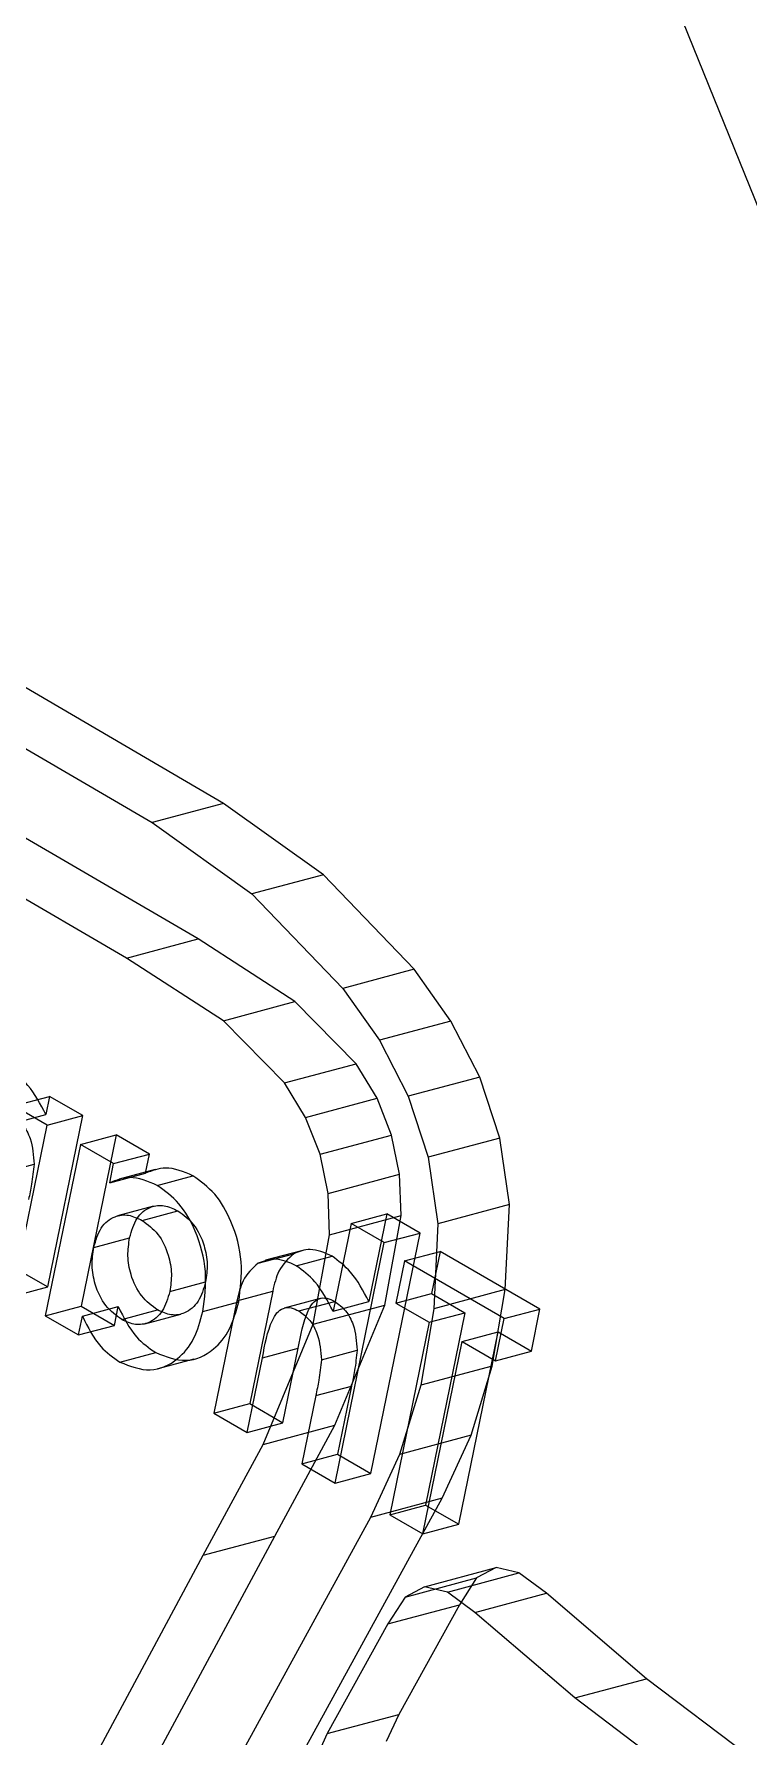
# Model space of a CAD drawing. Header units: inches. Extents: x 0 to 16.3, y 0 to 11.5.
# Drawn here: x 12.775 to 13.116, y 5.904 to 6.715 of the extents above; entities that cross this region are included whole.
import ezdxf

# ---------------------------------------------------------------- set-up
doc = ezdxf.new("R2010")
doc.units = ezdxf.units.IN
doc.header["$MEASUREMENT"] = 0

msp = doc.modelspace()

# ---------------------------------------------------------------- linework, layer by layer
at = {"color": 7, "linetype": 'Continuous', "lineweight": 25}
for p, q in [((13.08183, 6.72769), (13.12361, 6.62448)), ((12.85309, 6.28403), (12.44103, 6.52399)), ((12.81894, 6.27488), (12.40688, 6.51484)), ((12.86519, 6.34864), (12.65688, 6.47027)), ((12.62273, 6.46112), (12.83104, 6.3395)), ((12.86519, 6.34864), (12.83104, 6.3395)), ((12.91287, 6.31461), (12.86519, 6.34864)), ((12.83104, 6.3395), (12.87872, 6.30547)), ((12.91287, 6.31461), (12.87872, 6.30547)), ((12.95618, 6.26957), (12.91287, 6.31461)), ((12.87872, 6.30547), (12.92203, 6.26042)), ((12.81894, 6.27488), (12.85309, 6.28403)), ((12.89924, 6.25418), (12.85309, 6.28403)), ((12.86509, 6.24504), (12.81894, 6.27488)), ((12.95618, 6.26957), (12.92203, 6.26042)), ((12.97369, 6.24487), (12.95618, 6.26957)), ((12.92203, 6.26042), (12.93954, 6.23572)), ((12.86509, 6.24504), (12.89924, 6.25418)), ((12.92844, 6.22454), (12.89924, 6.25418)), ((12.89429, 6.21539), (12.86509, 6.24504)), ((12.97369, 6.24487), (12.93954, 6.23572)), ((12.98745, 6.21816), (12.97369, 6.24487)), ((12.93954, 6.23572), (12.9533, 6.20902)), ((12.89429, 6.21539), (12.92844, 6.22454)), ((12.93844, 6.20808), (12.92844, 6.22454)), ((12.90428, 6.19893), (12.89429, 6.21539)), ((12.98745, 6.21816), (12.9533, 6.20902)), ((12.99695, 6.18912), (12.98745, 6.21816)), ((12.76513, 6.20439), (12.7822, 6.20897)), ((12.78099, 6.19523), (12.76513, 6.20439)), ((12.7822, 6.20897), (12.78044, 6.20032)), ((12.79807, 6.19981), (12.7822, 6.20897)), ((12.90428, 6.19893), (12.93844, 6.20808)), ((12.94535, 6.19052), (12.93844, 6.20808)), ((12.9533, 6.20902), (12.9628, 6.17998)), ((12.76336, 6.19575), (12.78044, 6.20032)), ((12.76428, 6.11354), (12.78099, 6.19523)), ((12.78099, 6.19523), (12.79807, 6.19981)), ((12.78135, 6.11811), (12.79807, 6.19981)), ((12.9112, 6.18137), (12.90428, 6.19893)), ((12.79686, 6.18608), (12.81393, 6.19065)), ((12.81393, 6.19065), (12.79722, 6.10895)), ((12.8298, 6.18149), (12.81393, 6.19065)), ((12.9112, 6.18137), (12.94535, 6.19052)), ((12.94918, 6.17188), (12.94535, 6.19052)), ((12.99695, 6.18912), (12.9628, 6.17998)), ((13.00163, 6.15741), (12.99695, 6.18912)), ((12.79686, 6.18608), (12.78014, 6.10438)), ((12.81272, 6.17692), (12.79686, 6.18608)), ((12.81272, 6.17692), (12.8298, 6.18149)), ((12.82791, 6.17229), (12.8298, 6.18149)), ((12.91503, 6.16273), (12.9112, 6.18137)), ((12.9628, 6.17998), (12.96748, 6.14826)), ((12.75769, 6.17208), (12.77476, 6.17665)), ((12.81084, 6.16771), (12.81272, 6.17692)), ((12.81084, 6.16771), (12.82791, 6.17229)), ((12.83247, 6.17409), (12.81539, 6.16951)), ((12.8335, 6.16653), (12.85058, 6.1711)), ((12.91503, 6.16273), (12.94918, 6.17188)), ((12.94993, 6.15216), (12.94918, 6.17188)), ((12.91578, 6.14301), (12.91503, 6.16273)), ((12.8317, 6.15655), (12.81463, 6.15198)), ((13.00163, 6.15741), (12.96748, 6.14826)), ((12.99959, 6.11687), (13.00163, 6.15741)), ((12.82636, 6.14981), (12.84344, 6.15439)), ((12.91578, 6.14301), (12.94993, 6.15216)), ((12.92599, 6.14839), (12.91743, 6.10658)), ((12.92599, 6.14839), (12.94306, 6.15297)), ((12.94185, 6.13923), (12.92599, 6.14839)), ((12.94306, 6.15297), (12.93451, 6.11115)), ((12.94216, 6.10947), (12.94993, 6.15216)), ((12.95893, 6.14381), (12.94306, 6.15297)), ((12.96748, 6.14826), (12.96544, 6.10772)), ((12.80328, 6.13695), (12.82035, 6.14152)), ((12.90801, 6.10032), (12.91578, 6.14301)), ((12.91839, 6.02457), (12.94185, 6.13923)), ((12.93546, 6.02914), (12.95893, 6.14381)), ((12.94185, 6.13923), (12.95893, 6.14381)), ((12.88165, 6.12939), (12.89873, 6.13396)), ((12.90231, 6.1354), (12.88524, 6.13082)), ((12.89986, 6.12822), (12.91694, 6.13279)), ((12.95146, 6.13048), (12.94736, 6.11041)), ((12.95146, 6.13048), (12.96854, 6.13505)), ((12.99906, 6.103), (12.95146, 6.13048)), ((12.96854, 6.13505), (12.96443, 6.11499)), ((13.01613, 6.10758), (12.96854, 6.13505)), ((12.76549, 6.12727), (12.78135, 6.11811)), ((12.76428, 6.11354), (12.78135, 6.11811)), ((12.83952, 6.11595), (12.8566, 6.12052)), ((12.87156, 6.1115), (12.88863, 6.11608)), ((12.88863, 6.11608), (12.87767, 6.06251)), ((12.94736, 6.11041), (12.96443, 6.11499)), ((12.96443, 6.11499), (12.9803, 6.10583)), ((12.99959, 6.11687), (12.96544, 6.10772)), ((12.99339, 6.08036), (12.99959, 6.11687)), ((12.78014, 6.10438), (12.79722, 6.10895)), ((12.79722, 6.10895), (12.81308, 6.09979)), ((12.79783, 6.10413), (12.8149, 6.10871)), ((12.81308, 6.09979), (12.8149, 6.10871)), ((12.81661, 6.10256), (12.83369, 6.10713)), ((12.85533, 6.10647), (12.8724, 6.11105)), ((12.87156, 6.1115), (12.8606, 6.05793)), ((12.91125, 6.1126), (12.89417, 6.10802)), ((12.90115, 6.10664), (12.91823, 6.11121)), ((12.90801, 6.10032), (12.94216, 6.10947)), ((12.91743, 6.10658), (12.93451, 6.11115)), ((12.91821, 6.05219), (12.94216, 6.10947)), ((12.94736, 6.11041), (12.96322, 6.10125)), ((12.96544, 6.10772), (12.95924, 6.07121)), ((12.9803, 6.10583), (12.96153, 6.0141)), ((12.96322, 6.10125), (12.9803, 6.10583)), ((12.99906, 6.103), (13.01613, 6.10758)), ((13.01203, 6.08751), (13.01613, 6.10758)), ((12.78014, 6.10438), (12.79601, 6.09522)), ((12.79601, 6.09522), (12.79783, 6.10413)), ((12.79601, 6.09522), (12.81308, 6.09979)), ((12.82769, 6.10056), (12.84477, 6.10514)), ((12.88406, 6.04304), (12.90801, 6.10032)), ((12.96322, 6.10125), (12.94445, 6.00952)), ((12.99495, 6.08294), (12.99906, 6.103)), ((12.96032, 6.00037), (12.97909, 6.0921)), ((12.97739, 6.00494), (12.99616, 6.09667)), ((12.97909, 6.0921), (12.99616, 6.09667)), ((12.97909, 6.0921), (12.99495, 6.08294)), ((12.99616, 6.09667), (13.01203, 6.08751)), ((12.81572, 6.08224), (12.8328, 6.08681)), ((12.83402, 6.0792), (12.8511, 6.08378)), ((12.87646, 6.04877), (12.88373, 6.08429)), ((12.88373, 6.08429), (12.9008, 6.08887)), ((12.89354, 6.05335), (12.9008, 6.08887)), ((12.91185, 6.08338), (12.92893, 6.08796)), ((12.99495, 6.08294), (13.01203, 6.08751)), ((12.99339, 6.08036), (12.95924, 6.07121)), ((12.98327, 6.04737), (12.99339, 6.08036)), ((12.90918, 6.06627), (12.90252, 6.03373)), ((12.90918, 6.06627), (12.92626, 6.07084)), ((12.92626, 6.07084), (12.9196, 6.0383)), ((12.95924, 6.07121), (12.94912, 6.03822)), ((12.8606, 6.05793), (12.87767, 6.06251)), ((12.8606, 6.05793), (12.87646, 6.04877)), ((12.87767, 6.06251), (12.89354, 6.05335)), ((12.87646, 6.04877), (12.89354, 6.05335)), ((12.88406, 6.04304), (12.91821, 6.05219)), ((12.88963, 5.99933), (12.91821, 6.05219)), ((12.85548, 5.99019), (12.88406, 6.04304)), ((12.98327, 6.04737), (12.94912, 6.03822)), ((12.96947, 6.01736), (12.98327, 6.04737)), ((12.90252, 6.03373), (12.9196, 6.0383)), ((12.90252, 6.03373), (12.91839, 6.02457)), ((12.9196, 6.0383), (12.93546, 6.02914)), ((12.94912, 6.03822), (12.93532, 6.00822)), ((12.91839, 6.02457), (12.93546, 6.02914)), ((12.76382, 5.64229), (12.96947, 6.01736)), ((12.96947, 6.01736), (12.93532, 6.00822)), ((12.94445, 6.00952), (12.96153, 6.0141)), ((12.94445, 6.00952), (12.96032, 6.00037)), ((12.96153, 6.0141), (12.97739, 6.00494)), ((12.93532, 6.00822), (12.72967, 5.63314)), ((12.96032, 6.00037), (12.97739, 6.00494)), ((12.72784, 5.69877), (12.88963, 5.99933)), ((12.85548, 5.99019), (12.88963, 5.99933)), ((12.69369, 5.68962), (12.85548, 5.99019)), ((12.96106, 5.97514), (12.99521, 5.98428)), ((12.99521, 5.98428), (12.98592, 5.97937)), ((13.00614, 5.98173), (12.99521, 5.98428)), ((12.95177, 5.97022), (12.98592, 5.97937)), ((12.97199, 5.97258), (13.00614, 5.98173)), ((12.98592, 5.97937), (12.97775, 5.96659)), ((13.01922, 5.97209), (13.00614, 5.98173)), ((12.95177, 5.97022), (12.94359, 5.95745)), ((12.96106, 5.97514), (12.95177, 5.97022)), ((12.97199, 5.97258), (12.96106, 5.97514)), ((12.98507, 5.96295), (12.97199, 5.97258)), ((12.98507, 5.96295), (13.01922, 5.97209)), ((13.0669, 5.93133), (13.01922, 5.97209)), ((12.94359, 5.95745), (12.97775, 5.96659)), ((12.97775, 5.96659), (12.94875, 5.91427)), ((13.03275, 5.92218), (12.98507, 5.96295)), ((12.94359, 5.95745), (12.9146, 5.90512)), ((13.03275, 5.92218), (13.0669, 5.93133)), ((13.11576, 5.89435), (13.0669, 5.93133)), ((13.0816, 5.8852), (13.03275, 5.92218)), ((12.9146, 5.90512), (12.94875, 5.91427)), ((12.94875, 5.91427), (12.94284, 5.90132)), ((12.9146, 5.90512), (12.90869, 5.89217))]:
    msp.add_line(p, q, dxfattribs=at)
for points, knots in [([(12.78044, 6.20032), (12.77779, 6.20533), (12.77307, 6.21426), (12.76604, 6.21942), (12.76295, 6.22168)], [0, 0, 0, 0, 0.560376, 1, 1, 1, 1]), ([(12.76408, 6.2002), (12.7659, 6.19886), (12.76955, 6.19617), (12.77401, 6.18753), (12.77448, 6.18078), (12.77476, 6.17665)], [0, 0, 0, 0, 0.2803987, 0.5608009, 1, 1, 1, 1]), ([(12.77476, 6.17665), (12.77441, 6.17344), (12.77378, 6.16769), (12.77264, 6.1622), (12.77214, 6.15979)], [0, 0, 0, 0, 0.559665, 1, 1, 1, 1]), ([(12.85058, 6.1711), (12.84616, 6.17298), (12.83825, 6.17635), (12.83108, 6.17353), (12.82791, 6.17229)], [0, 0, 0, 0, 0.559125, 1, 1, 1, 1]), ([(12.8724, 6.11105), (12.87323, 6.1173), (12.87488, 6.12978), (12.86994, 6.1484), (12.86148, 6.16324), (12.85421, 6.16848), (12.85058, 6.1711)], [0, 0, 0, 0, 0.280246, 0.559725, 0.779856, 1, 1, 1, 1]), ([(12.8335, 6.16653), (12.82908, 6.16841), (12.82117, 6.17178), (12.814, 6.16896), (12.81084, 6.16771)], [0, 0, 0, 0, 0.559125, 1, 1, 1, 1]), ([(12.85533, 6.10647), (12.85615, 6.11273), (12.85781, 6.12521), (12.85286, 6.14383), (12.84441, 6.15866), (12.83714, 6.1639), (12.8335, 6.16653)], [0, 0, 0, 0, 0.280246, 0.559725, 0.779856, 1, 1, 1, 1]), ([(12.82035, 6.14152), (12.82131, 6.14486), (12.82322, 6.15151), (12.82973, 6.15658), (12.83686, 6.15749), (12.84124, 6.15542), (12.84344, 6.15439)], [0, 0, 0, 0, 0.2800019, 0.5592955, 0.7794315, 1, 1, 1, 1]), ([(12.80328, 6.13695), (12.80423, 6.14028), (12.80614, 6.14694), (12.81266, 6.152), (12.81978, 6.15292), (12.82417, 6.15085), (12.82636, 6.14981)], [0, 0, 0, 0, 0.280002, 0.559295, 0.779432, 1, 1, 1, 1]), ([(12.82636, 6.14981), (12.829, 6.14787), (12.83428, 6.14398), (12.83899, 6.1341), (12.84073, 6.12429), (12.83993, 6.11873), (12.83952, 6.11595)], [0, 0, 0, 0, 0.279591, 0.559062, 0.779305, 1, 1, 1, 1]), ([(12.84344, 6.15439), (12.84607, 6.15244), (12.85135, 6.14856), (12.85606, 6.13868), (12.8578, 6.12887), (12.857, 6.12331), (12.8566, 6.12052)], [0, 0, 0, 0, 0.279591, 0.559062, 0.779305, 1, 1, 1, 1]), ([(12.83369, 6.10713), (12.831, 6.1091), (12.82564, 6.11304), (12.8208, 6.12307), (12.8191, 6.13305), (12.81994, 6.1387), (12.82035, 6.14152)], [0, 0, 0, 0, 0.279686, 0.558984, 0.779239, 1, 1, 1, 1]), ([(12.81661, 6.10256), (12.81393, 6.10453), (12.80856, 6.10846), (12.80373, 6.11849), (12.80203, 6.12848), (12.80286, 6.13412), (12.80328, 6.13695)], [0, 0, 0, 0, 0.279686, 0.558984, 0.779239, 1, 1, 1, 1]), ([(12.89986, 6.12822), (12.89632, 6.12979), (12.88997, 6.13262), (12.8842, 6.13038), (12.88165, 6.12939)], [0, 0, 0, 0, 0.559306, 1, 1, 1, 1]), ([(12.89873, 6.13396), (12.89604, 6.13151), (12.89121, 6.12711), (12.88942, 6.11946), (12.88863, 6.11608)], [0, 0, 0, 0, 0.557636, 1, 1, 1, 1]), ([(12.91694, 6.13279), (12.91339, 6.13437), (12.90705, 6.13719), (12.90127, 6.13495), (12.89873, 6.13396)], [0, 0, 0, 0, 0.559306, 1, 1, 1, 1]), ([(12.93451, 6.11115), (12.93185, 6.1162), (12.92711, 6.12521), (12.92005, 6.13048), (12.91694, 6.13279)], [0, 0, 0, 0, 0.560261, 1, 1, 1, 1]), ([(12.88165, 6.12939), (12.87896, 6.12693), (12.87414, 6.12253), (12.87235, 6.11488), (12.87156, 6.1115)], [0, 0, 0, 0, 0.557636, 1, 1, 1, 1]), ([(12.91743, 6.10658), (12.91478, 6.11163), (12.91004, 6.12064), (12.90297, 6.1259), (12.89986, 6.12822)], [0, 0, 0, 0, 0.560261, 1, 1, 1, 1]), ([(12.83952, 6.11595), (12.83856, 6.11263), (12.83662, 6.10602), (12.83024, 6.10083), (12.8232, 6.09955), (12.81881, 6.10155), (12.81661, 6.10256)], [0, 0, 0, 0, 0.279983, 0.559362, 0.779587, 1, 1, 1, 1]), ([(12.8566, 6.12052), (12.85563, 6.11721), (12.8537, 6.11059), (12.84732, 6.1054), (12.84027, 6.10412), (12.83588, 6.10613), (12.83369, 6.10713)], [0, 0, 0, 0, 0.279983, 0.559362, 0.779587, 1, 1, 1, 1]), ([(12.8149, 6.10871), (12.81754, 6.10348), (12.82226, 6.09414), (12.82957, 6.08905), (12.8328, 6.08681)], [0, 0, 0, 0, 0.5596059, 1, 1, 1, 1]), ([(12.81572, 6.08224), (12.82062, 6.08034), (12.83044, 6.07654), (12.84295, 6.08247), (12.85161, 6.09281), (12.85409, 6.10192), (12.85533, 6.10647)], [0, 0, 0, 0, 0.279092, 0.558932, 0.779348, 1, 1, 1, 1]), ([(12.8328, 6.08681), (12.8377, 6.08491), (12.84752, 6.08111), (12.86002, 6.08704), (12.86868, 6.09738), (12.87116, 6.10649), (12.8724, 6.11105)], [0, 0, 0, 0, 0.279092, 0.558932, 0.779348, 1, 1, 1, 1]), ([(12.88373, 6.08429), (12.88488, 6.0906), (12.88632, 6.09847), (12.89049, 6.10598), (12.89363, 6.10822), (12.89742, 6.10846), (12.89991, 6.10725), (12.90115, 6.10664)], [0, 0, 0, 0, 0.500455, 0.625576, 0.750219, 0.874974, 1, 1, 1, 1]), ([(12.9008, 6.08887), (12.90195, 6.09517), (12.90339, 6.10305), (12.90756, 6.11055), (12.9107, 6.1128), (12.9145, 6.11304), (12.91698, 6.11182), (12.91823, 6.11121)], [0, 0, 0, 0, 0.500455, 0.625576, 0.750219, 0.874974, 1, 1, 1, 1]), ([(12.90115, 6.10664), (12.90296, 6.10531), (12.90657, 6.10265), (12.91103, 6.09416), (12.91154, 6.08747), (12.91185, 6.08338)], [0, 0, 0, 0, 0.2803544, 0.5607101, 1, 1, 1, 1]), ([(12.91823, 6.11121), (12.92003, 6.10988), (12.92364, 6.10723), (12.92811, 6.09873), (12.92862, 6.09204), (12.92893, 6.08796)], [0, 0, 0, 0, 0.280354, 0.56071, 1, 1, 1, 1]), ([(12.79783, 6.10413), (12.80047, 6.09891), (12.80518, 6.08957), (12.8125, 6.08448), (12.81572, 6.08224)], [0, 0, 0, 0, 0.5596059, 1, 1, 1, 1]), ([(12.91185, 6.08338), (12.91149, 6.08012), (12.91085, 6.07429), (12.90969, 6.06872), (12.90918, 6.06627)], [0, 0, 0, 0, 0.5596377, 1, 1, 1, 1]), ([(12.92893, 6.08796), (12.92857, 6.08469), (12.92793, 6.07886), (12.92677, 6.0733), (12.92626, 6.07084)], [0, 0, 0, 0, 0.559638, 1, 1, 1, 1])]:
    msp.add_open_spline(points, degree=3, knots=knots, dxfattribs=at)

doc.saveas('drawing.dxf')
